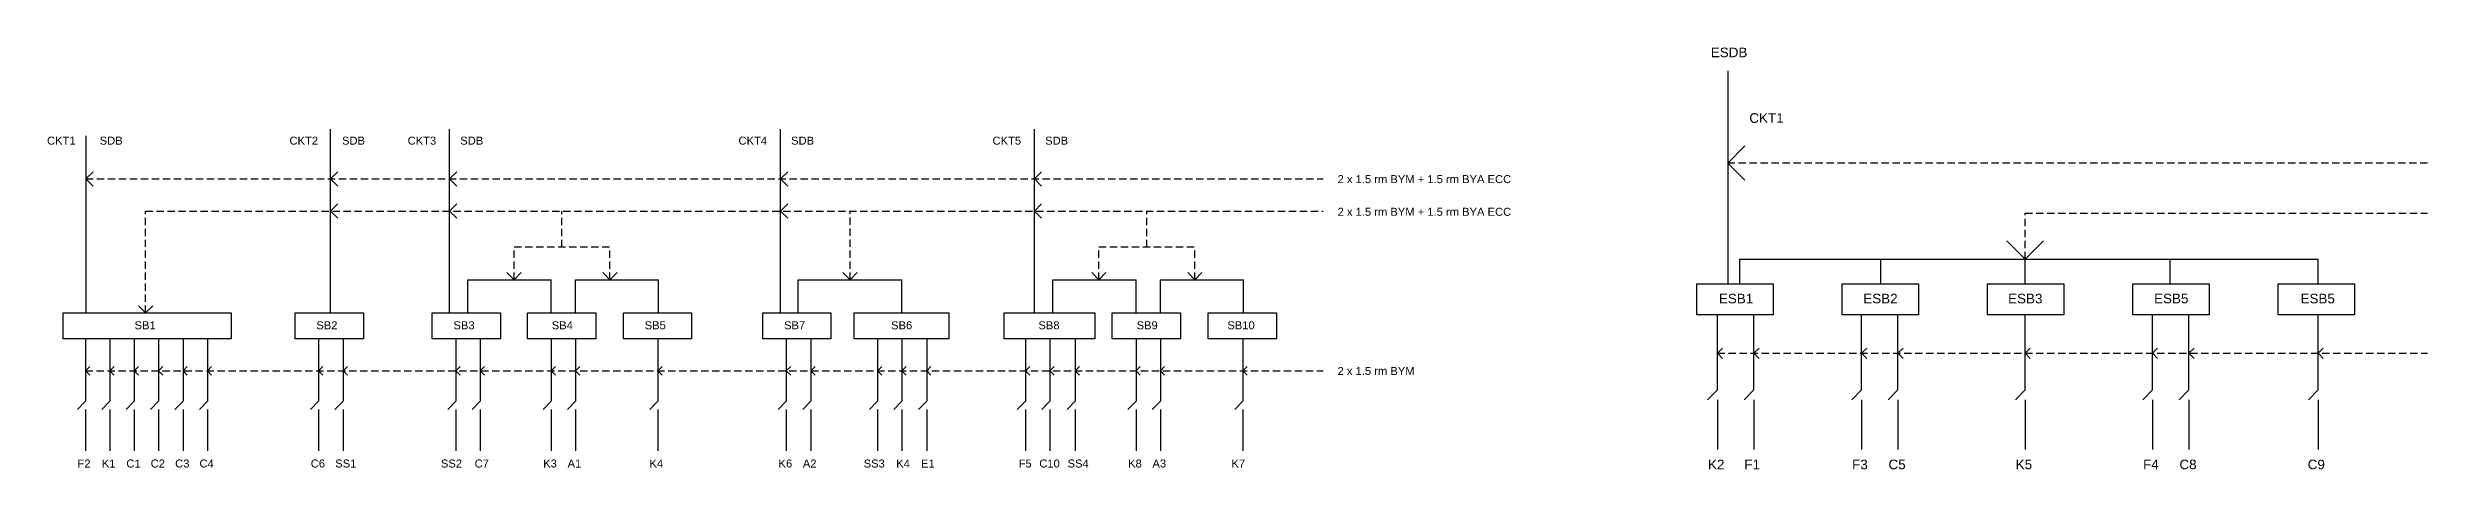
# Model space of a CAD drawing. Header units: inches. Extents: x 8266 to 37255, y 6882 to 9833.
# Drawn here: x 8266 to 24501, y 6882 to 9763 of the extents above; entities that cross this region are included whole.
import ezdxf

# ---------------------------------------------------------------- set-up
doc = ezdxf.new("R2010")
doc.units = ezdxf.units.IN
doc.header["$LTSCALE"] = 200
doc.header["$MEASUREMENT"] = 0
doc.linetypes.add('HIDDEN', pattern=[0.375, 0.25, -0.125])
doc.styles.get("Standard").update_dxf_attribs({"font": 'arial.ttf'})

msp = doc.modelspace()

# ---------------------------------------------------------------- linework, layer by layer
for p, q in [((19728, 9603), (19728, 8150)), ((8527, 9160), (8527, 7951)), ((10196, 8912), (10196, 9205)), ((11008, 7951), (11008, 9205)), ((13265, 7951), (13265, 9205)), ((14998, 7951), (14998, 9205)), ((19728, 8974), (19845, 9091)), ((19845, 8858), (19728, 8974)), ((8527, 8866), (8576, 8915)), ((8576, 8817), (8527, 8866)), ((10196, 8866), (10246, 8915)), ((10196, 8646), (10196, 8912)), ((10246, 8817), (10196, 8866)), ((11008, 8866), (11057, 8915)), ((11057, 8817), (11008, 8866)), ((13265, 8866), (13315, 8915)), ((13315, 8817), (13265, 8866)), ((14998, 8866), (15047, 8915)), ((15047, 8817), (14998, 8866)), ((10196, 8646), (10246, 8695)), ((10196, 8637), (10196, 8646)), ((10246, 8597), (10196, 8646)), ((10196, 7951), (10196, 8637)), ((11008, 8646), (11057, 8695)), ((11057, 8597), (11008, 8646)), ((13265, 8646), (13315, 8695)), ((13315, 8597), (13265, 8646)), ((14998, 8646), (15047, 8695)), ((15047, 8597), (14998, 8646)), ((21756, 8318), (21631, 8443)), ((21756, 8318), (21882, 8443)), ((19808, 8318), (22744, 8318)), ((19808, 8318), (19808, 8150)), ((20771, 8150), (20771, 8318)), ((21756, 8150), (21756, 8318)), ((22744, 8318), (22744, 8150)), ((22744, 8318), (23755, 8318)), ((23755, 8150), (23755, 8318)), ((11133, 8177), (11701, 8177)), ((11133, 7951), (11133, 8177)), ((11448, 8177), (11399, 8226)), ((11496, 8226), (11448, 8177)), ((11701, 7951), (11701, 8177)), ((11867, 8177), (12433, 8177)), ((11867, 7951), (11867, 8177)), ((12102, 8177), (12054, 8226)), ((12151, 8226), (12102, 8177)), ((12433, 7951), (12433, 8177)), ((13386, 8177), (14094, 8177)), ((13386, 7951), (13386, 8177)), ((13740, 8177), (13691, 8226)), ((13789, 8226), (13740, 8177)), ((14094, 7951), (14094, 8177)), ((15123, 8177), (15691, 8177)), ((15123, 7951), (15123, 8177)), ((15437, 8177), (15389, 8226)), ((15486, 8226), (15437, 8177)), ((15691, 7951), (15691, 8177)), ((15857, 8177), (16423, 8177)), ((15857, 7951), (15857, 8177)), ((16092, 8177), (16044, 8226)), ((16141, 8226), (16092, 8177)), ((16423, 7951), (16423, 8177)), ((8934, 7951), (8885, 7999)), ((8983, 7999), (8934, 7951)), ((19657, 7426), (19657, 7937)), ((19905, 7426), (19905, 7937)), ((20641, 7426), (20641, 7937)), ((20889, 7426), (20889, 7937)), ((21756, 7426), (21756, 7937)), ((22625, 7426), (22625, 7937)), ((22874, 7426), (22874, 7937)), ((23755, 7426), (23755, 7937)), ((8524, 7773), (8524, 7347)), ((8690, 7773), (8690, 7347)), ((8857, 7773), (8857, 7347)), ((9023, 7773), (9023, 7347)), ((9190, 7773), (9190, 7347)), ((9356, 7773), (9356, 7347)), ((10115, 7773), (10115, 7347)), ((10282, 7773), (10282, 7347)), ((11051, 7773), (11051, 7347)), ((11217, 7773), (11217, 7347)), ((11701, 7773), (11701, 7347)), ((11867, 7773), (11867, 7347)), ((12429, 7773), (12429, 7347)), ((13305, 7773), (13305, 7347)), ((13472, 7773), (13472, 7347)), ((13928, 7773), (13928, 7347)), ((14094, 7773), (14094, 7347)), ((14263, 7773), (14263, 7347)), ((14936, 7773), (14936, 7347)), ((15103, 7773), (15103, 7347)), ((15276, 7773), (15276, 7347)), ((15691, 7773), (15691, 7347)), ((15857, 7773), (15857, 7347)), ((16419, 7773), (16419, 7347)), ((19657, 7675), (19692, 7711)), ((19692, 7640), (19657, 7675)), ((19905, 7675), (19941, 7711)), ((19941, 7640), (19905, 7675)), ((20641, 7675), (20676, 7711)), ((20676, 7640), (20641, 7675)), ((20889, 7675), (20924, 7711)), ((20924, 7640), (20889, 7675)), ((21756, 7675), (21791, 7711)), ((21791, 7640), (21756, 7675)), ((22625, 7675), (22660, 7711)), ((22660, 7640), (22625, 7675)), ((22874, 7675), (22909, 7711)), ((22909, 7640), (22874, 7675)), ((23755, 7675), (23790, 7711)), ((23790, 7640), (23755, 7675)), ((8524, 7555), (8553, 7585)), ((8553, 7526), (8524, 7555)), ((8690, 7555), (8719, 7585)), ((8719, 7526), (8690, 7555)), ((8857, 7555), (8886, 7585)), ((8886, 7526), (8857, 7555)), ((9023, 7555), (9052, 7585)), ((9052, 7526), (9023, 7555)), ((9190, 7555), (9219, 7585)), ((9219, 7526), (9190, 7555)), ((9356, 7555), (9385, 7585)), ((9385, 7526), (9356, 7555)), ((10115, 7555), (10144, 7585)), ((10144, 7526), (10115, 7555)), ((10282, 7555), (10311, 7585)), ((10311, 7526), (10282, 7555)), ((11051, 7555), (11080, 7585)), ((11080, 7526), (11051, 7555)), ((11217, 7555), (11247, 7585)), ((11247, 7526), (11217, 7555)), ((11701, 7555), (11730, 7585)), ((11730, 7526), (11701, 7555)), ((11867, 7555), (11896, 7585)), ((11896, 7526), (11867, 7555)), ((12429, 7555), (12458, 7585)), ((12458, 7526), (12429, 7555)), ((13305, 7555), (13335, 7585)), ((13335, 7526), (13305, 7555)), ((13472, 7555), (13501, 7585)), ((13501, 7526), (13472, 7555)), ((13928, 7555), (13957, 7585)), ((13957, 7526), (13928, 7555)), ((14094, 7555), (14124, 7585)), ((14124, 7526), (14094, 7555)), ((14263, 7555), (14292, 7585)), ((14292, 7526), (14263, 7555)), ((14936, 7555), (14966, 7585)), ((14966, 7526), (14936, 7555)), ((15103, 7555), (15132, 7585)), ((15132, 7526), (15103, 7555)), ((15276, 7555), (15306, 7585)), ((15306, 7526), (15276, 7555)), ((15691, 7555), (15720, 7585)), ((15720, 7526), (15691, 7555)), ((15857, 7555), (15886, 7585)), ((15886, 7526), (15857, 7555)), ((16419, 7555), (16448, 7585)), ((16448, 7526), (16419, 7555)), ((8524, 7347), (8469, 7291)), ((8690, 7347), (8635, 7291)), ((8857, 7347), (8801, 7291)), ((9023, 7347), (8968, 7291)), ((9190, 7347), (9134, 7291)), ((9356, 7347), (9301, 7291)), ((10115, 7347), (10060, 7291)), ((10282, 7347), (10226, 7291)), ((11051, 7347), (10996, 7291)), ((11217, 7347), (11162, 7291)), ((11701, 7347), (11646, 7291)), ((11867, 7347), (11812, 7291)), ((12429, 7347), (12374, 7291)), ((13305, 7347), (13250, 7291)), ((13472, 7347), (13417, 7291)), ((13928, 7347), (13873, 7291)), ((14094, 7347), (14039, 7291)), ((14263, 7347), (14208, 7291)), ((14936, 7347), (14881, 7291)), ((15103, 7347), (15048, 7291)), ((15276, 7347), (15221, 7291)), ((15691, 7347), (15635, 7291)), ((15857, 7347), (15802, 7291)), ((16419, 7347), (16364, 7291)), ((19657, 7426), (19590, 7358)), ((19657, 7358), (19657, 7019)), ((19905, 7426), (19839, 7358)), ((19905, 7358), (19905, 7019)), ((20641, 7426), (20574, 7358)), ((20641, 7358), (20641, 7019)), ((20889, 7426), (20823, 7358)), ((20889, 7358), (20889, 7019)), ((21756, 7426), (21690, 7358)), ((21756, 7358), (21756, 7019)), ((22625, 7426), (22559, 7358)), ((22625, 7358), (22625, 7019)), ((22874, 7426), (22808, 7358)), ((22874, 7358), (22874, 7019)), ((23755, 7426), (23689, 7358)), ((23755, 7358), (23755, 7019)), ((8524, 7291), (8524, 7009)), ((8690, 7291), (8690, 7009)), ((8857, 7291), (8857, 7009)), ((9023, 7291), (9023, 7009)), ((9190, 7291), (9190, 7009)), ((9356, 7291), (9356, 7009)), ((10115, 7291), (10115, 7009)), ((10282, 7291), (10282, 7009)), ((11051, 7291), (11051, 7009)), ((11217, 7291), (11217, 7009)), ((11701, 7291), (11701, 7009)), ((11867, 7291), (11867, 7009)), ((12429, 7291), (12429, 7009)), ((13305, 7291), (13305, 7009)), ((13472, 7291), (13472, 7009)), ((13928, 7291), (13928, 7009)), ((14094, 7291), (14094, 7009)), ((14263, 7291), (14263, 7009)), ((14936, 7291), (14936, 7009)), ((15103, 7291), (15103, 7009)), ((15276, 7291), (15276, 7009)), ((15691, 7291), (15691, 7009)), ((15857, 7291), (15857, 7009)), ((16419, 7291), (16419, 7009))]:
    msp.add_line(p, q)
at = {"linetype": 'HIDDEN'}
for p, q in [((24501, 8974), (19728, 8974)), ((8527, 8866), (16967, 8866)), ((8934, 8646), (16967, 8646)), ((8934, 7951), (8934, 8646)), ((11775, 8401), (11775, 8646)), ((13740, 8177), (13740, 8646)), ((15765, 8401), (15765, 8646)), ((21756, 8318), (21756, 8633)), ((21756, 8633), (24501, 8633)), ((11448, 8401), (12102, 8401)), ((11448, 8177), (11448, 8401)), ((12102, 8177), (12102, 8401)), ((15437, 8401), (16092, 8401)), ((15437, 8177), (15437, 8401)), ((16092, 8177), (16092, 8401)), ((19657, 7675), (24501, 7675)), ((8524, 7555), (16967, 7555))]:
    msp.add_line(p, q, dxfattribs=at)
for points in [[(19516, 8150), (20037, 8150), (20037, 7937), (19516, 7937)], [(20507, 8150), (21029, 8150), (21029, 7937), (20507, 7937)], [(21499, 8150), (22020, 8150), (22020, 7937), (21499, 7937)], [(22491, 8150), (23012, 8150), (23012, 7937), (22491, 7937)], [(23483, 8150), (24004, 8150), (24004, 7937), (23483, 7937)], [(8371, 7951), (9517, 7951), (9517, 7773), (8371, 7773)], [(9954, 7951), (10420, 7951), (10420, 7773), (9954, 7773)], [(10890, 7951), (11355, 7951), (11355, 7773), (10890, 7773)], [(11539, 7951), (12005, 7951), (12005, 7773), (11539, 7773)], [(12194, 7951), (12659, 7951), (12659, 7773), (12194, 7773)], [(13144, 7951), (13610, 7951), (13610, 7773), (13144, 7773)], [(13767, 7951), (14415, 7951), (14415, 7773), (13767, 7773)], [(14792, 7951), (15410, 7951), (15410, 7773), (14792, 7773)], [(15529, 7951), (15995, 7951), (15995, 7773), (15529, 7773)], [(16184, 7951), (16649, 7951), (16649, 7773), (16184, 7773)]]:
    msp.add_lwpolyline(points, close=True)

# ---------------------------------------------------------------- texts
for s, height, p in [('ESDB', 65.6, (19612, 9697)), ('CKT1', 65.6, (19875, 9249)), ('CKT1', 54.6, (8262, 9100)), ('SDB', 54.6, (8621, 9100)), ('CKT2', 54.6, (9916, 9100)), ('SDB', 54.6, (10274, 9100)), ('CKT3', 54.6, (10722, 9100)), ('SDB', 54.6, (11081, 9100)), ('CKT4', 54.6, (12979, 9100)), ('SDB', 54.6, (13338, 9100)), ('CKT5', 54.6, (14712, 9100)), ('SDB', 54.6, (15071, 9100)), ('2 x 1.5 rm BYM + 1.5 rm BYA ECC', 54.58, (17066, 8837)), ('2 x 1.5 rm BYM + 1.5 rm BYA ECC', 54.58, (17066, 8614)), ('ESB1', 65.6, (19667, 8016)), ('ESB2', 65.6, (20652, 8016)), ('ESB3', 65.6, (21640, 8016)), ('ESB5', 65.6, (22636, 8016)), ('ESB5', 65.6, (23635, 8016)), ('SB1', 54.6, (8859, 7839)), ('SB2', 54.6, (10099, 7839)), ('SB3', 54.6, (11035, 7839)), ('SB4', 54.6, (11705, 7839)), ('SB5', 54.6, (12339, 7839)), ('SB7', 54.6, (13290, 7839)), ('SB6', 54.6, (14020, 7839)), ('SB8', 54.6, (15025, 7839)), ('SB9', 54.6, (15695, 7839)), ('SB10', 54.6, (16314, 7839)), ('2 x 1.5 rm BYM', 54.58, (17066, 7527)), ('F2', 54.6, (8470, 6895)), ('K1', 54.6, (8636, 6895)), ('C1', 54.6, (8803, 6895)), ('C2', 54.6, (8969, 6895)), ('C3', 54.6, (9136, 6895)), ('C4', 54.6, (9302, 6895)), ('C6', 54.6, (10061, 6895)), ('SS1', 54.6, (10228, 6895)), ('SS2', 54.6, (10949, 6895)), ('C7', 54.6, (11179, 6895)), ('K3', 54.6, (11647, 6895)), ('A1', 54.6, (11813, 6895)), ('K4', 54.6, (12372, 6895)), ('K6', 54.6, (13252, 6895)), ('A2', 54.6, (13418, 6895)), ('SS3', 54.6, (13833, 6895)), ('K4', 54.6, (14055, 6895)), ('E1', 54.6, (14224, 6895)), ('F5', 54.6, (14890, 6895)), ('C10', 54.6, (15031, 6895)), ('SS4', 54.6, (15224, 6895)), ('K8', 54.6, (15637, 6895)), ('A3', 54.6, (15803, 6895)), ('K7', 54.6, (16342, 6895)), ('K2', 65.6, (19593, 6883)), ('F1', 65.6, (19841, 6883)), ('F3', 65.6, (20576, 6883)), ('C5', 65.6, (20824, 6883)), ('K5', 65.6, (21692, 6883)), ('F4', 65.6, (22561, 6883)), ('C8', 65.6, (22809, 6883)), ('C9', 65.6, (23684, 6883))]:
    msp.add_text(s, height=height).set_placement(p)

doc.saveas('drawing.dxf')
